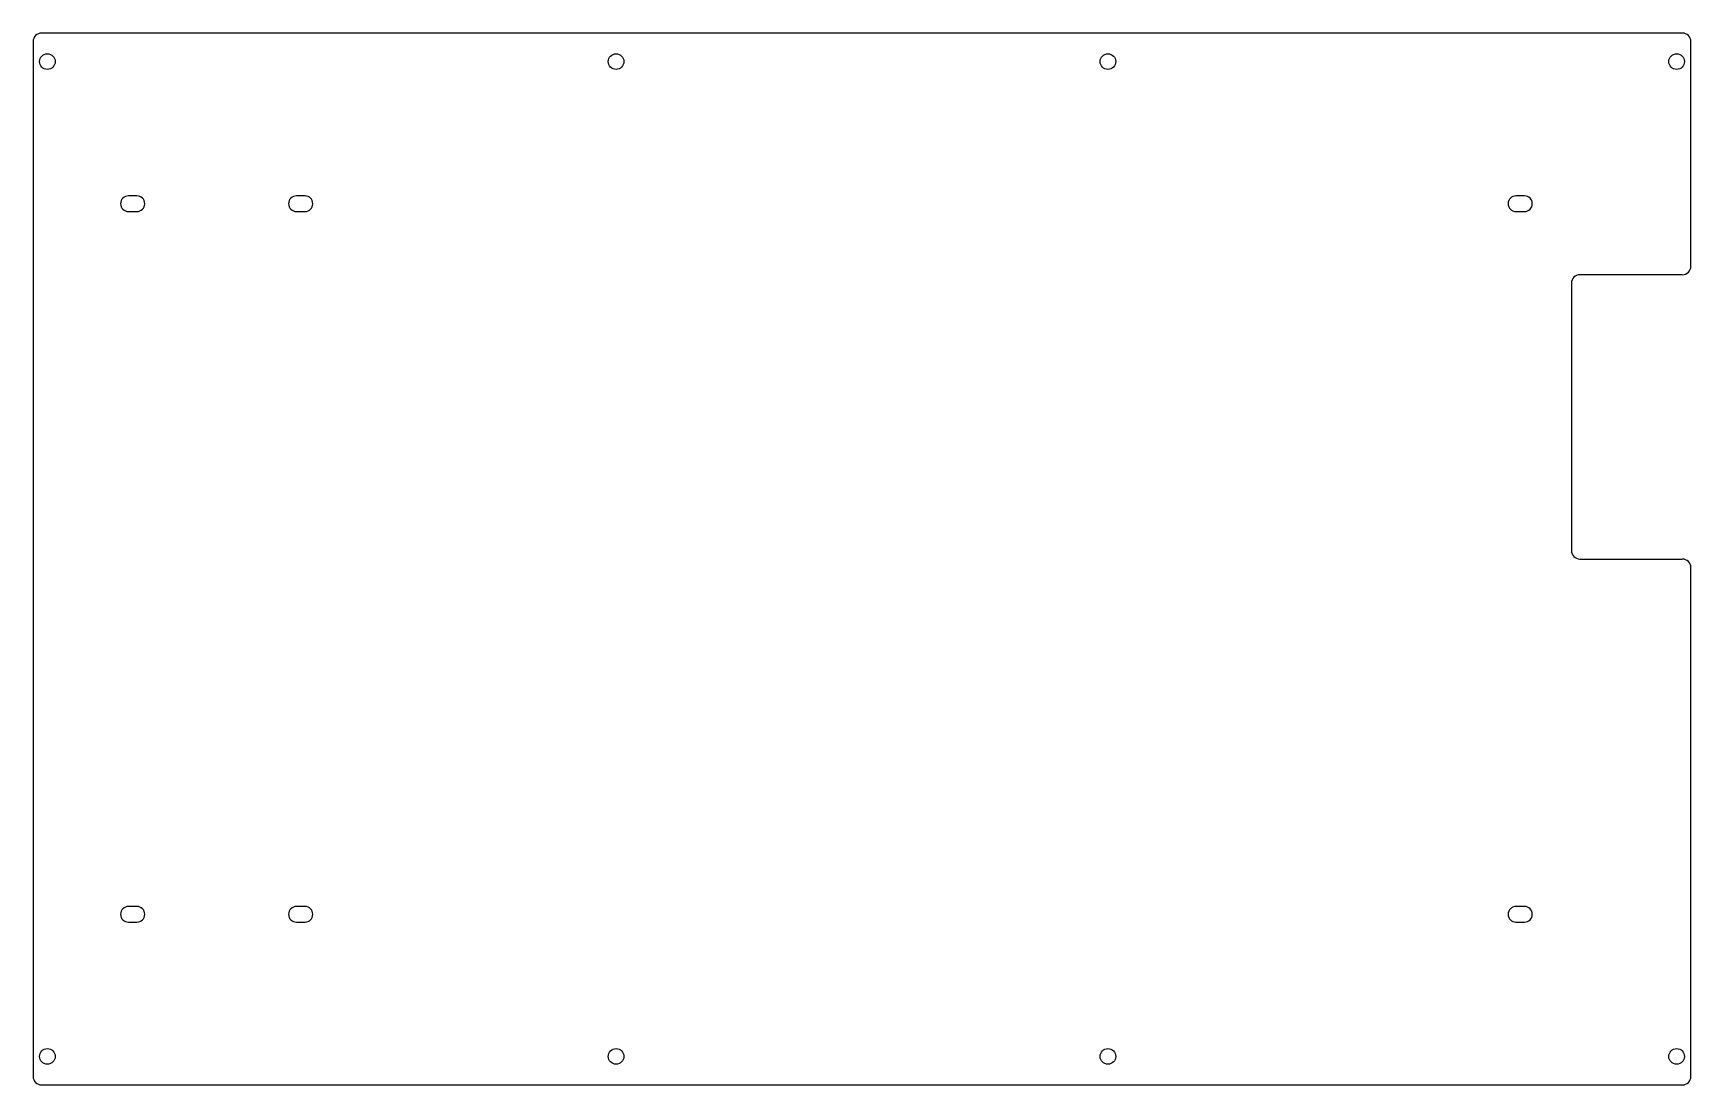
# Model space of a CAD drawing. Header units: millimetres. Extents: x 0 to 583, y 0 to 370.
import ezdxf

# ---------------------------------------------------------------- set-up
doc = ezdxf.new("R2010")
doc.units = ezdxf.units.MM

msp = doc.modelspace()

# ---------------------------------------------------------------- linework, layer by layer
at = {"color": 7, "linetype": 'Continuous', "lineweight": 25}
for p, q in [((580, 370), (3, 370)), ((0, 367), (0, 3)), ((583, 288), (583, 367)), ((36.5, 312.75), (33.5, 312.75)), ((95.607401, 312.75), (92.607401, 312.75)), ((524.5, 312.75), (521.5, 312.75)), ((33.5, 307.25), (36.5, 307.25)), ((92.607401, 307.25), (95.607401, 307.25)), ((521.5, 307.25), (524.5, 307.25)), ((541, 282), (541, 188)), ((580, 285), (544, 285)), ((544, 185), (580, 185)), ((583, 3), (583, 182)), ((36.5, 62.75), (33.5, 62.75)), ((95.607401, 62.75), (92.607401, 62.75)), ((524.5, 62.75), (521.5, 62.75)), ((33.5, 57.25), (36.5, 57.25)), ((92.607401, 57.25), (95.607401, 57.25)), ((521.5, 57.25), (524.5, 57.25)), ((3, 0), (580, 0))]:
    msp.add_line(p, q, dxfattribs=at)
for centre in [(5, 360), (205, 360), (378, 360), (578, 360), (5, 10), (205, 10), (378, 10), (578, 10)]:
    msp.add_circle(centre, 2.75, dxfattribs=at)
for centre, radius, start, end in [((3, 367), 3, 90, 180), ((580, 367), 3, 0, 90), ((33.5, 310), 2.75, 90, 270), ((36.5, 310), 2.75, 270, 90), ((92.607401, 310), 2.75, 90, 270), ((95.607401, 310), 2.75, 270, 90), ((521.5, 310), 2.75, 90, 270), ((524.5, 310), 2.75, 270, 90), ((580, 288), 3, 270, 0), ((544, 282), 3, 90, 180), ((544, 188), 3, 180, 270), ((580, 182), 3, 0, 90), ((33.5, 60), 2.75, 90, 270), ((36.5, 60), 2.75, 270, 90), ((92.607401, 60), 2.75, 90, 270), ((95.607401, 60), 2.75, 270, 90), ((521.5, 60), 2.75, 90, 270), ((524.5, 60), 2.75, 270, 90), ((3, 3), 3, 180, 270), ((580, 3), 3, 270, 0)]:
    msp.add_arc(centre, radius, start, end, dxfattribs=at)

doc.saveas('drawing.dxf')
